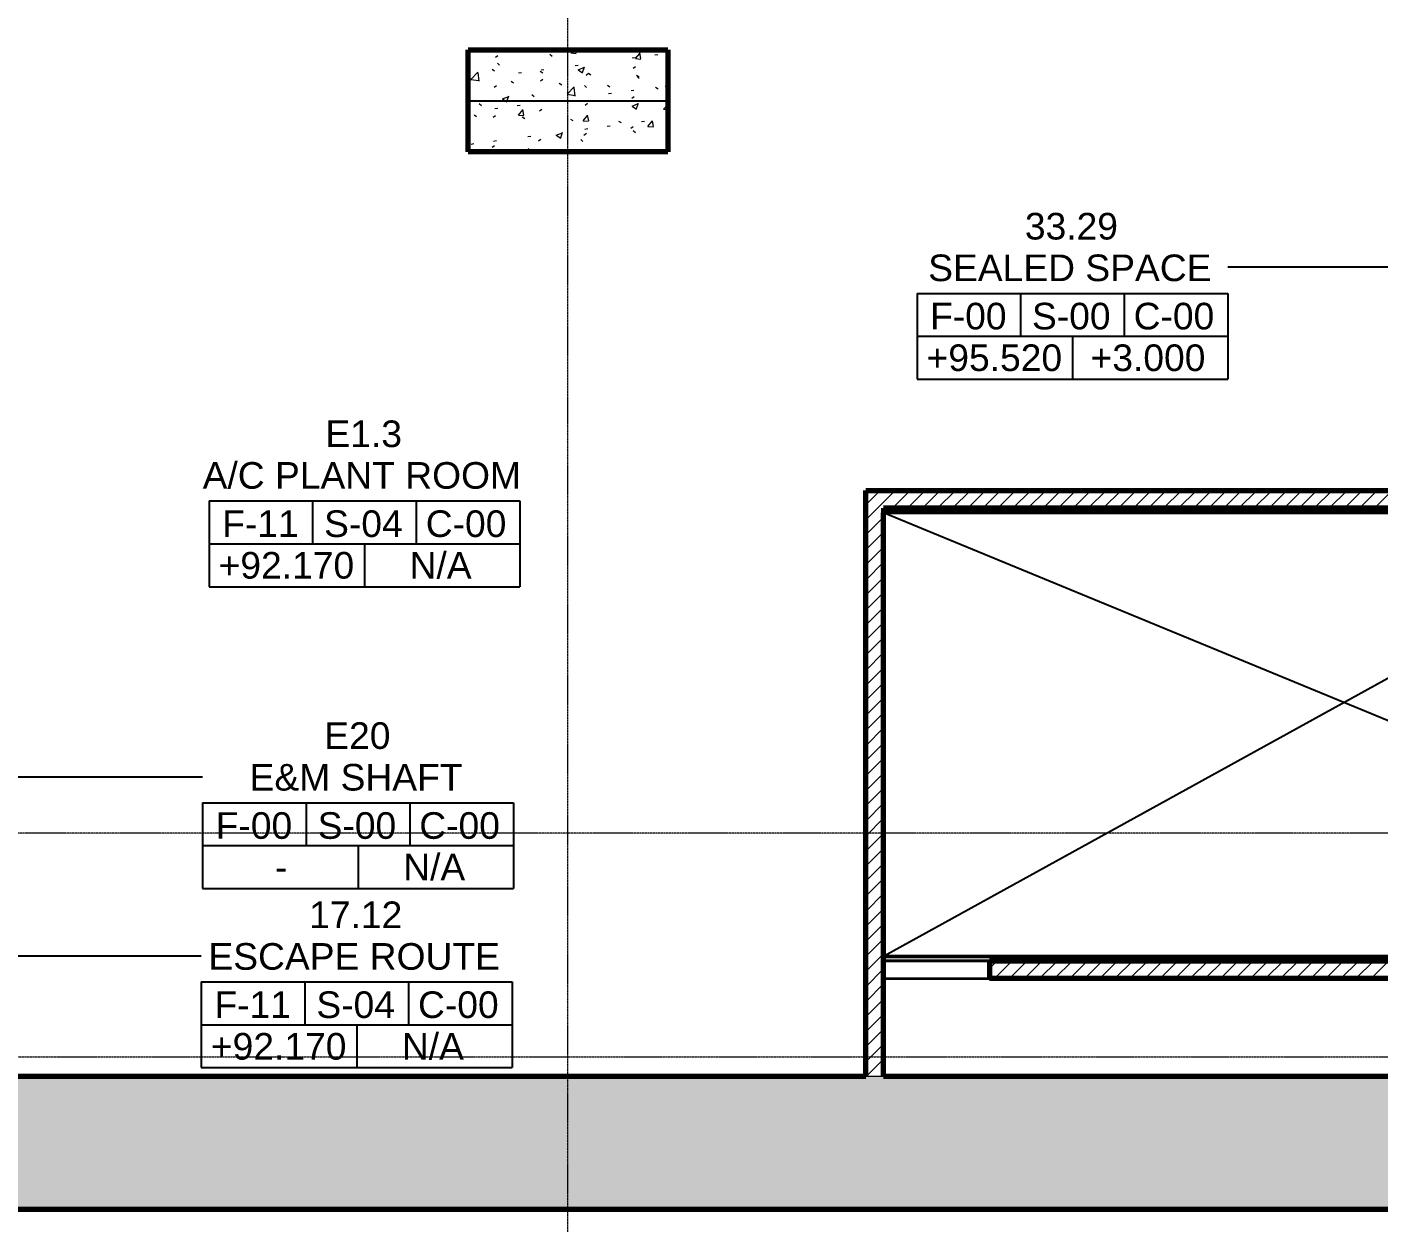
# Model space of a CAD drawing. Header units: millimetres. Extents: x -726012 to -647389, y -20772 to 18805.
# Drawn here: x -682374 to -667147, y -20288 to -6711 of the extents above; entities that cross this region are included whole.
import ezdxf

# ---------------------------------------------------------------- set-up
doc = ezdxf.new("R2010")
doc.units = ezdxf.units.MM
for name, pattern in [('DPA_Grid _ Level 100', [10, 5.5, -1.6, 1.3, -1.6]), ('DPA_Hidden 100', [7.2, 4.7, -2.5]), ('Hidden', [7.2, 4.7, -2.5])]:
    doc.linetypes.add(name, pattern=pattern)
for name, color, linetype, lineweight in [('_ _ A-DETL-OPENING', 1, 'Continuous', 25), ('A-AREA', 2, 'Continuous', 70), ('A-COLS', 5, 'Continuous', 70), ('A-COLS-E', 1, 'Continuous', 35), ('A-DETL', 1, 'Continuous', 70), ('A-DETL-MBND', 2, 'Hidden', 35), ('A-ROOM-IDEN', 3, 'Continuous', 25), ('A-ROOM-LINE', 3, 'Continuous', 25), ('A-WALL', 5, 'Continuous', 35), ('A-WALL-PATT', 1, 'Continuous', 35), ('I-WALL-E', 2, 'Continuous', 35), ('S-GRID', 251, 'Continuous', 9), ('WALL-E', 2, 'Continuous', 35)]:
    doc.layers.add(name, color=color, linetype=linetype, lineweight=lineweight)
doc.styles.add('Arial_2', font='arial.ttf', dxfattribs={"height": 300})
pattern_1 = [(50, (0, 0), (728.7365, -63.7558), [76.2, -838.2]), (355, (0, 0), (-140.9716, 764.2276), [60.96, -670.56]), (100.451, (60.7, -5.3), (587.77, 700.46675), [64.76, -712.36]), (46.184, (0, 203.2), (1084.3162, -168.171), [114.3, -1257.3]), (96.636, (90.4, 189.2), (949.6099, 989.7098), [97.14, -1068.54]), (351.184, (0, 203.2), (949.6206, 989.7012), [91.44, -1005.84]), (21, (101.6, 152.4), (606.45787, -409.06057), [76.2, -838.2]), (326, (101.6, 152.4), (247.20834, 736.7529), [60.96, -670.56]), (71.451, (152.14, 118.3), (853.66825, 327.6855), [64.76, -712.36]), (37.5, (0, 0), (12.35469, 338.22012), [33.528, -628.904, 33.528, -647.192, -673.1]), (37.5, (0, 0), (12.35469, 338.22012), [-1343.152, 33.528, -639.572]), (7.5, (0, 0), (267.27887, 400.72213), [33.528, -354.584, 33.528, -613.664, -256.54]), (7.5, (0, 0), (267.27887, 400.72213), [-1035.304, 33.528, -223.012]), (327.5, (-226.57, 0), (542.36333, -22.91534), [33.528, -220.472, 33.528, -758.952, -1051.56]), (327.5, (-226.57, 0), (542.36333, -22.91534), [-1046.48, 33.528, -1018.032]), (317.5, (-328.17, 0), (592.51696, 101.7071), [33.528, -296.672, 33.528, -492.76, -746.76]), (317.5, (-328.17, 0), (592.51696, 101.7071), [-856.488, 33.528, -713.232])]
pattern_2 = [(45, (0, 0), (-84.852814, 84.852814), [])]

# ---------------------------------------------------------------- blocks, each defined once
blk = doc.blocks.new('DPA_Rectangular Tuscan Column - Rectangular Tuscan Column-11934986-4233-01 ENLARGED MULTI-PURPOSE LEVEL - REFLECTED CEILING PLAN - SHEET 4')
at = {"layer": 'A-DETL-MBND'}
for p, q in [((150, -300), (-150, -300)), ((150, -300), (-150, -300)), ((-125, -250), (125, -250))]:
    blk.add_line(p, q, dxfattribs=at)
blk = doc.blocks.new('DPA_Rectangular Tuscan Column - Rectangular Tuscan Column-11935156-4233-01 ENLARGED MULTI-PURPOSE LEVEL - REFLECTED CEILING PLAN - SHEET 4')
at = {"layer": 'A-DETL-MBND'}
for p, q in [((-150, 300), (150, 300)), ((-150, 300), (150, 300)), ((-125, 250), (125, 250))]:
    blk.add_line(p, q, dxfattribs=at)
blk = doc.blocks.new('DPA_Room Tag Box - Standard-4486259-4233-01 ENLARGED MULTI-PURPOSE LEVEL - REFLECTED CEILING PLAN - SHEET 4')
at = {"layer": 'A-ROOM-LINE'}
for p, q in [((-17.5, -2.94), (-17.5, -12.6)), ((-17.5, -2.94), (17.5, -2.94)), ((-5.83, -2.94), (-5.83, -7.77)), ((5.83, -2.94), (5.83, -7.77)), ((17.5, -2.94), (17.5, -12.6)), ((-17.5, -7.77), (17.5, -7.77)), ((0, -7.77), (0, -12.6)), ((-17.5, -12.6), (17.5, -12.6))]:
    blk.add_line(p, q, dxfattribs=at)
blk = doc.blocks.new('*U1069')
at = {"layer": '_ _ A-DETL-OPENING'}
for p, q in [((3555, -4641.6), (15679.3, -9641.5)), ((12619.2, -4641.6), (3555, -9641.5))]:
    blk.add_line(p, q, dxfattribs=at)
at = {"layer": 'A-DETL', "lineweight": 9}
for p, q in [((3355, -6341.6), (3355, -4391.6)), ((3355, -4391.6), (15440, -4391.6)), ((20875, -9891.6), (3555, -9891.6)), ((3555, -9891.6), (3555, -10991.6)), ((3555, -10991.6), (22460, -10991.6))]:
    blk.add_line(p, q, dxfattribs=at)
at = {"layer": 'A-DETL', "lineweight": 50}
for p, q in [((12619.2, -4641.6), (3555, -4641.6)), ((3555, -4641.6), (3555, -9641.5)), ((3555, -9641.5), (15679.3, -9641.5))]:
    blk.add_line(p, q, dxfattribs=at)
at = {"layer": 'A-DETL', "linetype": 'DPA_Hidden 100', "lineweight": 9}
blk.add_line((3355, -9791.6), (3355, -9580.7), dxfattribs=at)
at = {"layer": 'S-GRID', "linetype": 'DPA_Grid _ Level 100'}
for p, q in [((0, -12746.5), (0, 25446.8)), ((24470.7, -8254.6), (-48391.9, -8254.6)), ((-48391.9, -10771.6), (24470.7, -10771.6))]:
    blk.add_line(p, q, dxfattribs=at)

msp = doc.modelspace()

# ---------------------------------------------------------------- hatches: boundary and pattern name
at = {"layer": 'A-COLS-E', "lineweight": 9}
h = msp.add_hatch(dxfattribs=at)
h.set_pattern_fill('FP_1', color=256, style=0, pattern_type=2)
h.set_pattern_definition(pattern_1)
h.paths.add_polyline_path([(-675157, -8116), (-675157, -6966), (-677407, -6966), (-677407, -8116)])
at = {"layer": 'A-WALL-PATT', "lineweight": 9}
h = msp.add_hatch(dxfattribs=at)
h.set_pattern_fill('FP_2', color=256, style=0, pattern_type=2)
h.set_pattern_definition(pattern_2)
h.paths.add_polyline_path([(-672927, -18533), (-672727, -18533), (-672727, -11933), (-672927, -11933), (-672927, -17501)])
h = msp.add_hatch(dxfattribs=at)
h.set_pattern_fill('FP_2', color=256, style=0, pattern_type=2)
h.set_pattern_definition(pattern_2)
h.paths.add_polyline_path([(-660642, -12133), (-660642, -11933), (-672727, -11933), (-672727, -12133), (-660842, -12133)])
h = msp.add_hatch(dxfattribs=at)
h.set_pattern_fill('FP_2', color=256, style=0, pattern_type=2)
h.set_pattern_definition(pattern_2)
h.paths.add_polyline_path([(-671535, -17433), (-655402, -17433), (-655402, -17233), (-671535, -17233)])
h = msp.add_hatch(dxfattribs=at)
h.set_pattern_fill('FP_1', color=256, style=0, pattern_type=2)
h.set_pattern_definition(pattern_1)
h.paths.add_polyline_path([(-699137, -20033), (-653822, -20033), (-653822, -18533), (-699137, -18533)])

# ---------------------------------------------------------------- linework, layer by layer
msp.add_line((-677407, -7541), (-675157, -7541))
at = {"layer": 'A-AREA'}
for p, q in [((-671422, -12133), (-671422, -12183)), ((-671422, -17183), (-671422, -17233))]:
    msp.add_line(p, q, dxfattribs=at)
at = {"layer": 'A-COLS'}
for p, q in [((-677407, -8116), (-677407, -6966)), ((-677407, -6966), (-675157, -6966)), ((-675157, -6966), (-675157, -8116)), ((-675157, -8116), (-677407, -8116))]:
    msp.add_line(p, q, dxfattribs=at)
at = {"layer": 'A-DETL-MBND'}
for p, q in [((-663958, -12133), (-672727, -12133)), ((-672727, -12133), (-663958, -12133)), ((-663871, -12183), (-672727, -12183)), ((-672727, -12183), (-663871, -12183)), ((-660736, -17183), (-672727, -17183)), ((-672727, -17183), (-660736, -17183)), ((-660686, -17233), (-672727, -17233)), ((-672727, -17233), (-660686, -17233))]:
    msp.add_line(p, q, dxfattribs=at)
at = {"layer": 'A-ROOM-IDEN'}
for p, q in [((-659763, -9418), (-668850, -9418)), ((-685337, -15158), (-680396, -15158)), ((-688837, -17176), (-680411, -17176))]:
    msp.add_line(p, q, dxfattribs=at)
at = {"layer": 'A-WALL', "color": 7, "lineweight": 70}
for p, q in [((-672927, -18533), (-672927, -11933)), ((-672927, -11933), (-672727, -11933)), ((-672727, -11933), (-660842, -11933)), ((-672727, -12133), (-672727, -12183)), ((-660642, -12133), (-672727, -12133)), ((-672727, -17233), (-672727, -12183)), ((-672727, -18533), (-672727, -17233)), ((-671535, -17233), (-655542, -17233)), ((-671535, -17233), (-671535, -17433)), ((-655402, -17433), (-671535, -17433)), ((-691937, -18533), (-672927, -18533)), ((-672727, -18533), (-653822, -18533)), ((-653822, -20033), (-699137, -20033))]:
    msp.add_line(p, q, dxfattribs=at)
at = {"layer": 'A-WALL', "lineweight": 9}
msp.add_line((-672927, -18533), (-672727, -18533), dxfattribs=at)
at = {"layer": 'I-WALL-E'}
for p, q in [((-672570, -12133), (-672727, -12133)), ((-671070, -12133), (-672570, -12133)), ((-672570, -12183), (-672570, -12133)), ((-667170, -12133), (-671070, -12133)), ((-671070, -12183), (-671070, -12133)), ((-665670, -12133), (-667170, -12133)), ((-667170, -12183), (-667170, -12133)), ((-672727, -12183), (-672570, -12183)), ((-672570, -12183), (-671070, -12183)), ((-671070, -12183), (-667170, -12183)), ((-667170, -12183), (-665670, -12183)), ((-672727, -13733), (-672727, -13683))]:
    msp.add_line(p, q, dxfattribs=at)
at = {"layer": 'WALL-E'}
for p, q in [((-672727, -13733), (-672727, -13683)), ((-672727, -13883), (-672727, -13683)), ((-672727, -13833), (-672727, -13733)), ((-672727, -13883), (-672727, -13833)), ((-666487, -17183), (-672727, -17183)), ((-672727, -17183), (-672727, -17233)), ((-671535, -17233), (-672727, -17233)), ((-672727, -17233), (-672727, -17433)), ((-672727, -17233), (-666487, -17233)), ((-671535, -17433), (-671535, -17233)), ((-672727, -17433), (-671535, -17433))]:
    msp.add_line(p, q, dxfattribs=at)

# ---------------------------------------------------------------- block references
msp.add_blockref('*U1069', (-676282, -7541))
at = {"layer": 'A-DETL-MBND'}
for name, p in [('DPA_Rectangular Tuscan Column - Rectangular Tuscan Column-11934986-4233-01 ENLARGED MULTI-PURPOSE LEVEL - REFLECTED CEILING PLAN - SHEET 4', (-671182, -11883)), ('DPA_Rectangular Tuscan Column - Rectangular Tuscan Column-11934986-4233-01 ENLARGED MULTI-PURPOSE LEVEL - REFLECTED CEILING PLAN - SHEET 4', (-668182, -11883)), ('DPA_Rectangular Tuscan Column - Rectangular Tuscan Column-11935156-4233-01 ENLARGED MULTI-PURPOSE LEVEL - REFLECTED CEILING PLAN - SHEET 4', (-671182, -17483)), ('DPA_Rectangular Tuscan Column - Rectangular Tuscan Column-11935156-4233-01 ENLARGED MULTI-PURPOSE LEVEL - REFLECTED CEILING PLAN - SHEET 4', (-668182, -17483))]:
    msp.add_blockref(name, p, dxfattribs=at)
at = {"layer": 'A-ROOM-IDEN', "xscale": 99.99999999999993, "yscale": 99.99999999999993, "zscale": 99.99999999999993}
for p in [(-670600, -9418), (-678574, -11757), (-678646, -15158), (-678661, -17176)]:
    msp.add_blockref('DPA_Room Tag Box - Standard-4486259-4233-01 ENLARGED MULTI-PURPOSE LEVEL - REFLECTED CEILING PLAN - SHEET 4', p, dxfattribs=at)

# ---------------------------------------------------------------- texts
at = {"layer": 'A-ROOM-IDEN', "lineweight": 9, "char_height": 300, "attachment_point": 1, "style": 'Arial_2'}
for s, insert, width in [('33.29', (-671135, -8805), 1298.73), ('SEALED SPACE', (-672224, -9274), 3928.27), ('F-00', (-672203, -9818), 1058.23), ('S-00', (-671055, -9818), 1090.29), ('C-00', (-669910, -9818), 1114.35), ('+95.520', (-672242, -10287), 1883.97), ('+3.000', (-670395, -10287), 1595.36), ('E1.3', (-679013, -11144), 1066.24), ('A/C PLANT ROOM', (-680396, -11613), 4409.28), ('F-11', (-680176, -12157), 1058.23), ('S-04', (-679028, -12157), 1090.29), ('C-00', (-677883, -12157), 1114.35), ('+92.170', (-680216, -12626), 1883.97), ('N/A', (-678065, -12626), 857.81), ('E20', (-679026, -14545), 921.94), ('E&M SHAFT', (-679867, -15014), 2950.21), ('F-00', (-680249, -15558), 1058.23), ('S-00', (-679101, -15558), 1090.29), ('C-00', (-677956, -15558), 1114.35), ('N/A', (-678137, -16027), 857.81), ('-', (-679581, -16027), 168.35), ('17.12', (-679196, -16564), 1298.73), ('ESCAPE ROUTE', (-680331, -17033), 4040.5), ('F-11', (-680263, -17577), 1058.23), ('S-04', (-679115, -17577), 1090.29), ('C-00', (-677970, -17577), 1114.35), ('+92.170', (-680303, -18046), 1883.97), ('N/A', (-678152, -18046), 857.81)]:
    msp.add_mtext(s, dxfattribs=dict(at, insert=insert, width=width))

doc.saveas('drawing.dxf')
